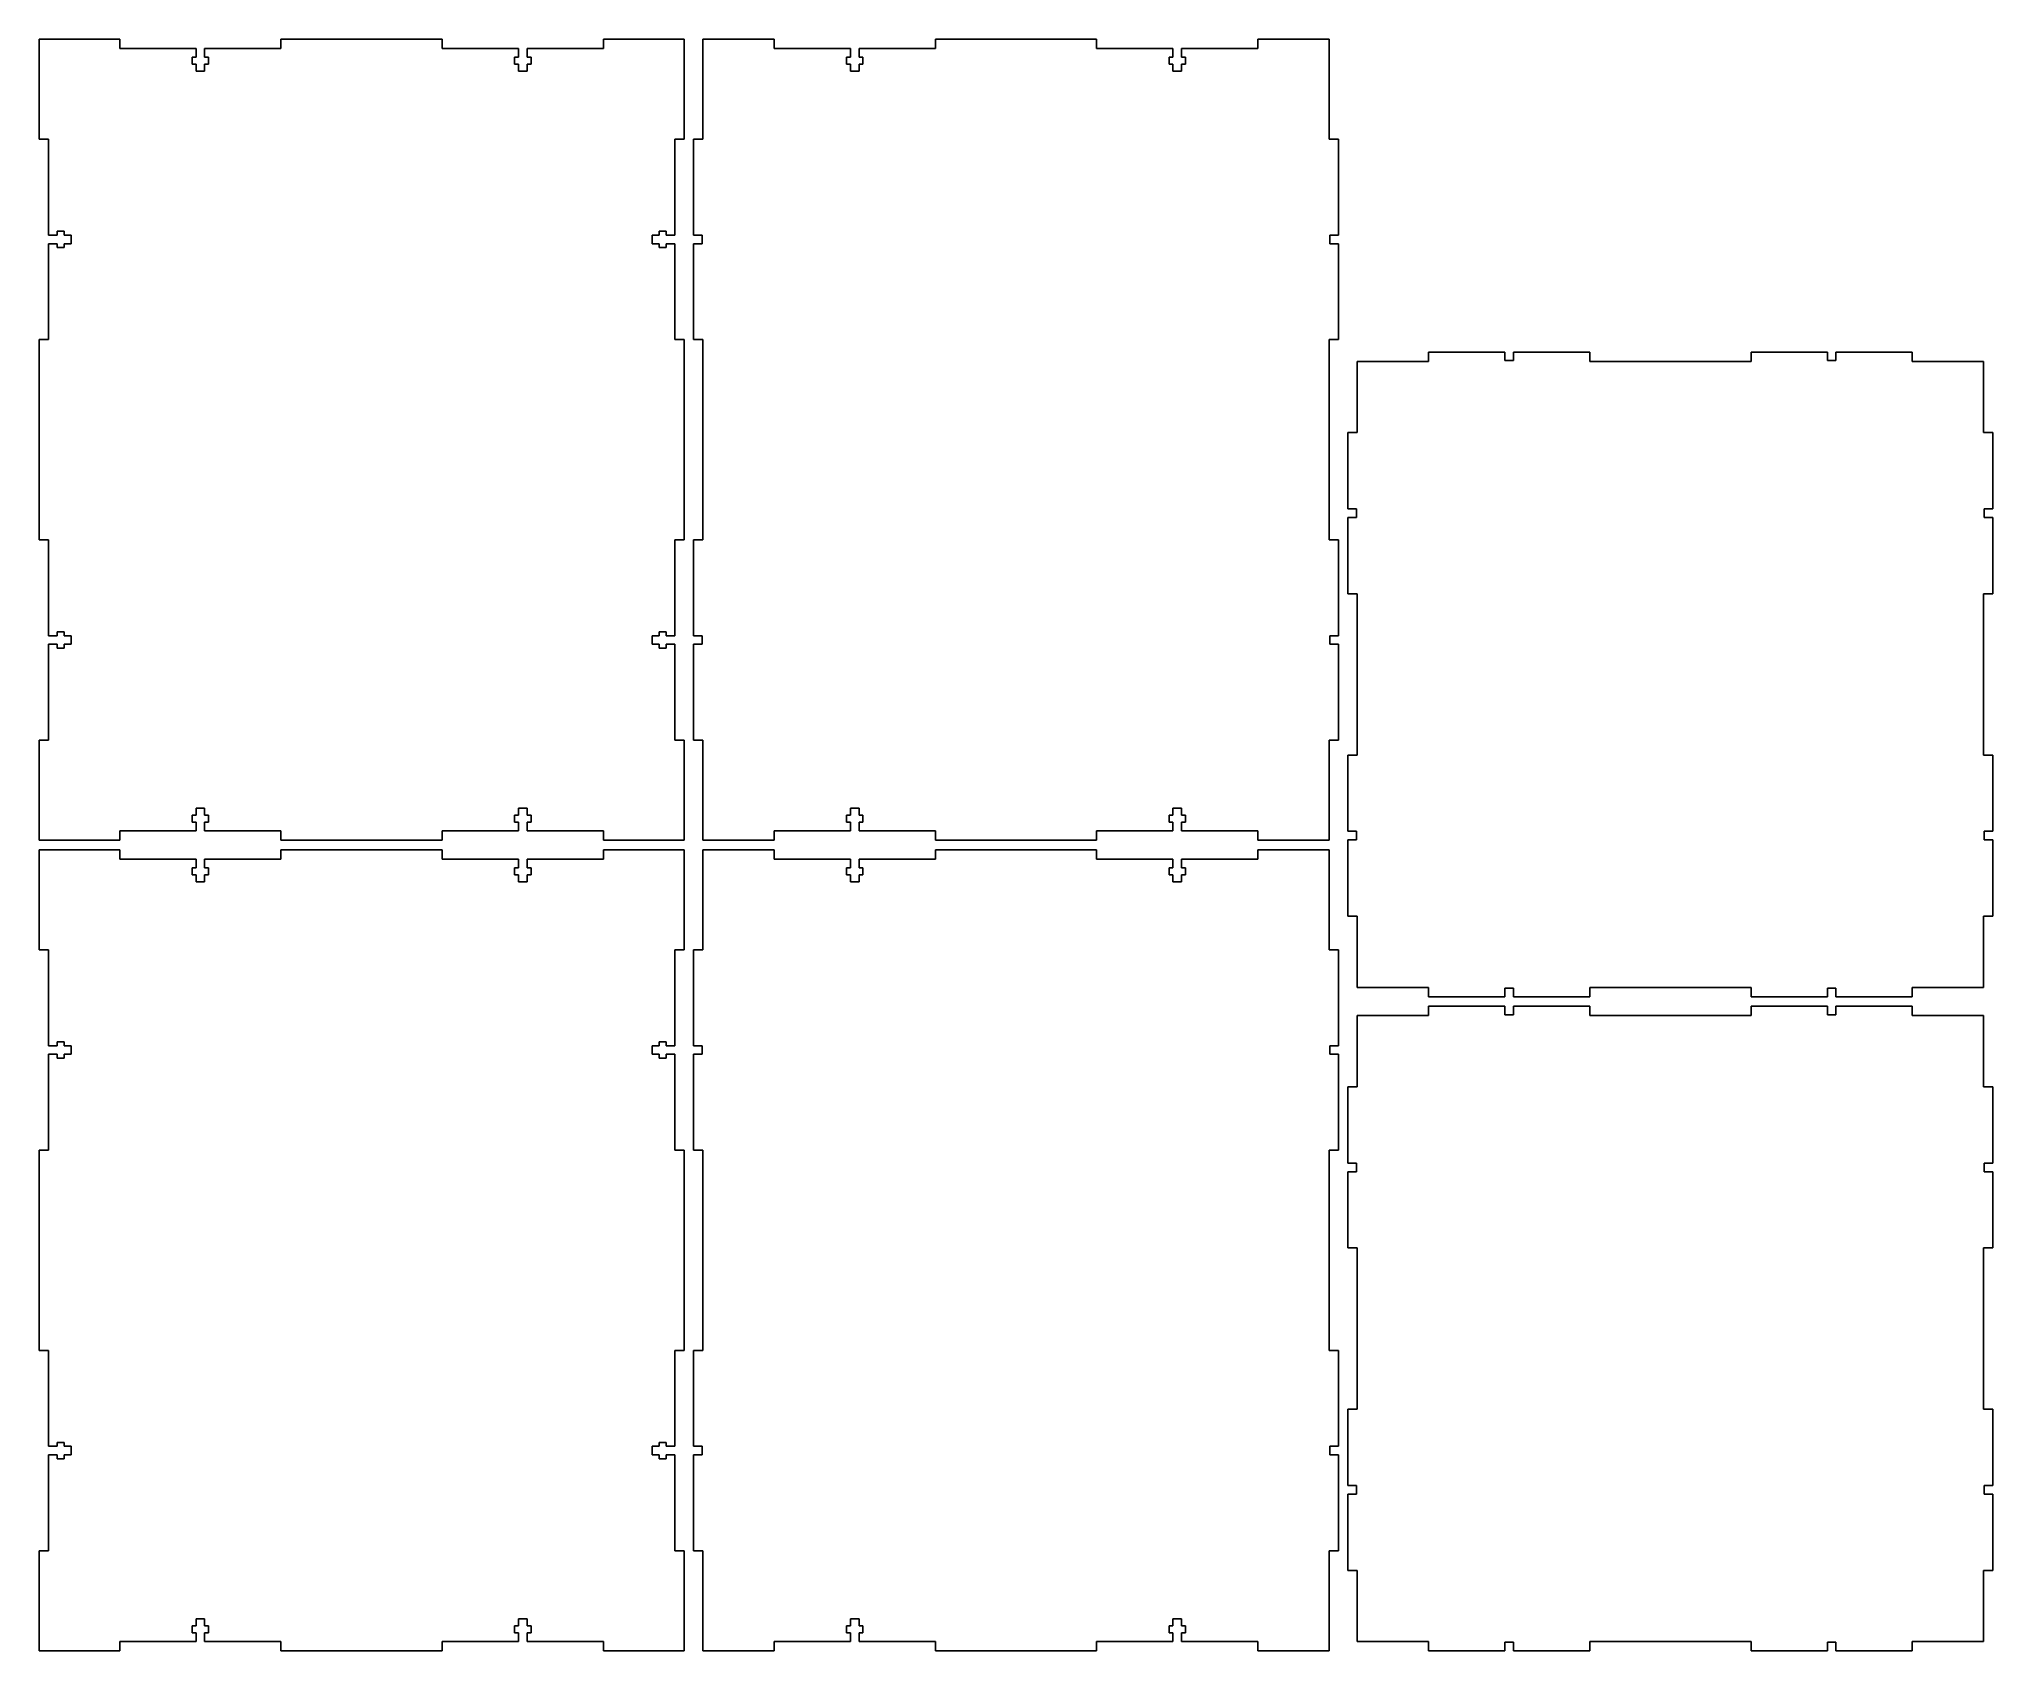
# Model space of a CAD drawing. Header units: inches. Extents: x 0 to 624, y 3 to 518.
import ezdxf

# ---------------------------------------------------------------- set-up
doc = ezdxf.new("R2010")
doc.units = ezdxf.units.IN

msp = doc.modelspace()

# ---------------------------------------------------------------- linework, layer by layer
at = {"layer": 'back_outsideCutPath'}
for p, q in [((0, 518), (0, 486)), ((25.75, 518), (0, 518)), ((25.75, 515), (25.75, 518)), ((128.75, 518), (77.25, 518)), ((77.25, 518), (77.25, 515)), ((128.75, 515), (128.75, 518)), ((206, 518), (180.25, 518)), ((180.25, 518), (180.25, 515)), ((206, 486), (206, 518)), ((50.125, 515), (25.75, 515)), ((48.875, 510), (48.875, 512.25)), ((48.875, 512.25), (50.125, 512.25)), ((50.125, 512.25), (50.125, 515)), ((77.25, 515), (52.875, 515)), ((52.875, 515), (52.875, 512.25)), ((52.875, 512.25), (54.125, 512.25)), ((54.125, 512.25), (54.125, 510)), ((153.125, 515), (128.75, 515)), ((151.875, 510), (151.875, 512.25)), ((151.875, 512.25), (153.125, 512.25)), ((153.125, 512.25), (153.125, 515)), ((180.25, 515), (155.875, 515)), ((155.875, 515), (155.875, 512.25)), ((155.875, 512.25), (157.125, 512.25)), ((157.125, 512.25), (157.125, 510)), ((50.125, 510), (48.875, 510)), ((50.125, 507.75), (50.125, 510)), ((52.875, 507.75), (50.125, 507.75)), ((54.125, 510), (52.875, 510)), ((52.875, 510), (52.875, 507.75)), ((153.125, 510), (151.875, 510)), ((153.125, 507.75), (153.125, 510)), ((155.875, 507.75), (153.125, 507.75)), ((157.125, 510), (155.875, 510)), ((155.875, 510), (155.875, 507.75)), ((0, 486), (3, 486)), ((3, 486), (3, 455.375)), ((203, 455.375), (203, 486)), ((203, 486), (206, 486)), ((5.75, 455.375), (5.75, 456.625)), ((5.75, 456.625), (8, 456.625)), ((8, 456.625), (8, 455.375)), ((198, 455.375), (198, 456.625)), ((198, 456.625), (200.25, 456.625)), ((200.25, 456.625), (200.25, 455.375)), ((3, 455.375), (5.75, 455.375)), ((5.75, 452.625), (3, 452.625)), ((3, 452.625), (3, 422)), ((5.75, 451.375), (5.75, 452.625)), ((8, 451.375), (5.75, 451.375)), ((8, 455.375), (10.25, 455.375)), ((10.25, 452.625), (8, 452.625)), ((8, 452.625), (8, 451.375)), ((10.25, 455.375), (10.25, 452.625)), ((195.75, 452.625), (195.75, 455.375)), ((195.75, 455.375), (198, 455.375)), ((198, 452.625), (195.75, 452.625)), ((198, 451.375), (198, 452.625)), ((200.25, 451.375), (198, 451.375)), ((200.25, 455.375), (203, 455.375)), ((203, 452.625), (200.25, 452.625)), ((200.25, 452.625), (200.25, 451.375)), ((203, 422), (203, 452.625)), ((3, 422), (0, 422)), ((0, 422), (0, 358)), ((206, 422), (203, 422)), ((206, 358), (206, 422)), ((0, 358), (3, 358)), ((3, 358), (3, 327.375)), ((203, 327.375), (203, 358)), ((203, 358), (206, 358)), ((3, 327.375), (5.75, 327.375)), ((5.75, 324.625), (3, 324.625)), ((3, 324.625), (3, 294)), ((5.75, 327.375), (5.75, 328.625)), ((5.75, 328.625), (8, 328.625)), ((5.75, 323.375), (5.75, 324.625)), ((8, 328.625), (8, 327.375)), ((8, 327.375), (10.25, 327.375)), ((10.25, 324.625), (8, 324.625)), ((8, 324.625), (8, 323.375)), ((10.25, 327.375), (10.25, 324.625)), ((195.75, 324.625), (195.75, 327.375)), ((195.75, 327.375), (198, 327.375)), ((198, 324.625), (195.75, 324.625)), ((198, 327.375), (198, 328.625)), ((198, 328.625), (200.25, 328.625)), ((198, 323.375), (198, 324.625)), ((200.25, 328.625), (200.25, 327.375)), ((200.25, 327.375), (203, 327.375)), ((203, 324.625), (200.25, 324.625)), ((200.25, 324.625), (200.25, 323.375)), ((203, 294), (203, 324.625)), ((8, 323.375), (5.75, 323.375)), ((200.25, 323.375), (198, 323.375)), ((3, 294), (0, 294)), ((0, 294), (0, 262)), ((206, 294), (203, 294)), ((206, 262), (206, 294)), ((48.875, 267.75), (48.875, 270)), ((48.875, 270), (50.125, 270)), ((50.125, 270), (50.125, 272.25)), ((50.125, 272.25), (52.875, 272.25)), ((52.875, 272.25), (52.875, 270)), ((52.875, 270), (54.125, 270)), ((54.125, 270), (54.125, 267.75)), ((151.875, 267.75), (151.875, 270)), ((151.875, 270), (153.125, 270)), ((153.125, 270), (153.125, 272.25)), ((153.125, 272.25), (155.875, 272.25)), ((155.875, 272.25), (155.875, 270)), ((155.875, 270), (157.125, 270)), ((157.125, 270), (157.125, 267.75)), ((25.75, 262), (25.75, 265)), ((25.75, 265), (50.125, 265)), ((50.125, 267.75), (48.875, 267.75)), ((50.125, 265), (50.125, 267.75)), ((54.125, 267.75), (52.875, 267.75)), ((52.875, 267.75), (52.875, 265)), ((52.875, 265), (77.25, 265)), ((77.25, 265), (77.25, 262)), ((128.75, 262), (128.75, 265)), ((128.75, 265), (153.125, 265)), ((153.125, 267.75), (151.875, 267.75)), ((153.125, 265), (153.125, 267.75)), ((157.125, 267.75), (155.875, 267.75)), ((155.875, 267.75), (155.875, 265)), ((155.875, 265), (180.25, 265)), ((180.25, 265), (180.25, 262)), ((0, 262), (25.75, 262)), ((77.25, 262), (128.75, 262)), ((180.25, 262), (206, 262))]:
    msp.add_line(p, q, dxfattribs=at)
at = {"layer": 'bottom_outsideCutPath'}
for p, q in [((421, 415), (421, 392.25)), ((443.75, 415), (421, 415)), ((468.125, 418), (443.75, 418)), ((443.75, 418), (443.75, 415)), ((468.125, 415.25), (468.125, 418)), ((469.5, 415.25), (468.125, 415.25)), ((470.875, 415.25), (469.5, 415.25)), ((469.5, 415.25), (469.5, 415.25)), ((495.25, 418), (470.875, 418)), ((470.875, 418), (470.875, 415.25)), ((495.25, 415), (495.25, 418)), ((546.75, 415), (495.25, 415)), ((571.125, 418), (546.75, 418)), ((546.75, 418), (546.75, 415)), ((571.125, 415.25), (571.125, 418)), ((572.5, 415.25), (571.125, 415.25)), ((573.875, 415.25), (572.5, 415.25)), ((572.5, 415.25), (572.5, 415.25)), ((598.25, 418), (573.875, 418)), ((573.875, 418), (573.875, 415.25)), ((598.25, 415), (598.25, 418)), ((621, 415), (598.25, 415)), ((621, 392.25), (621, 415)), ((421, 392.25), (418, 392.25)), ((418, 392.25), (418, 367.875)), ((624, 392.25), (621, 392.25)), ((624, 367.875), (624, 392.25)), ((418, 367.875), (420.75, 367.875)), ((420.75, 365.125), (418, 365.125)), ((418, 365.125), (418, 340.75)), ((420.75, 367.875), (420.75, 366.5)), ((420.75, 366.5), (420.75, 366.5)), ((420.75, 366.5), (420.75, 365.125)), ((621.25, 366.5), (621.25, 367.875)), ((621.25, 367.875), (624, 367.875)), ((621.25, 365.125), (621.25, 366.5)), ((621.25, 366.5), (621.25, 366.5)), ((624, 365.125), (621.25, 365.125)), ((624, 340.75), (624, 365.125)), ((418, 340.75), (421, 340.75)), ((421, 340.75), (421, 289.25)), ((621, 289.25), (621, 340.75)), ((621, 340.75), (624, 340.75)), ((421, 289.25), (418, 289.25)), ((418, 289.25), (418, 264.875)), ((624, 289.25), (621, 289.25)), ((624, 264.875), (624, 289.25)), ((418, 264.875), (420.75, 264.875)), ((420.75, 262.125), (418, 262.125)), ((418, 262.125), (418, 237.75)), ((420.75, 264.875), (420.75, 263.5)), ((420.75, 263.5), (420.75, 263.5)), ((420.75, 263.5), (420.75, 262.125)), ((621.25, 263.5), (621.25, 264.875)), ((621.25, 264.875), (624, 264.875)), ((621.25, 262.125), (621.25, 263.5)), ((621.25, 263.5), (621.25, 263.5)), ((624, 262.125), (621.25, 262.125)), ((624, 237.75), (624, 262.125)), ((418, 237.75), (421, 237.75)), ((421, 237.75), (421, 215)), ((621, 215), (621, 237.75)), ((621, 237.75), (624, 237.75)), ((421, 215), (443.75, 215)), ((443.75, 215), (443.75, 212)), ((468.125, 212), (468.125, 214.75)), ((468.125, 214.75), (469.5, 214.75)), ((469.5, 214.75), (469.5, 214.75)), ((469.5, 214.75), (470.875, 214.75)), ((470.875, 214.75), (470.875, 212)), ((495.25, 212), (495.25, 215)), ((495.25, 215), (546.75, 215)), ((546.75, 215), (546.75, 212)), ((571.125, 212), (571.125, 214.75)), ((571.125, 214.75), (572.5, 214.75)), ((572.5, 214.75), (572.5, 214.75)), ((572.5, 214.75), (573.875, 214.75)), ((573.875, 214.75), (573.875, 212)), ((598.25, 212), (598.25, 215)), ((598.25, 215), (621, 215)), ((443.75, 212), (468.125, 212)), ((470.875, 212), (495.25, 212)), ((546.75, 212), (571.125, 212)), ((573.875, 212), (598.25, 212))]:
    msp.add_line(p, q, dxfattribs=at)
at = {"layer": 'front_outsideCutPath'}
for p, q in [((0, 259), (0, 227)), ((25.75, 259), (0, 259)), ((25.75, 256), (25.75, 259)), ((50.125, 256), (25.75, 256)), ((50.125, 253.25), (50.125, 256)), ((77.25, 256), (52.875, 256)), ((52.875, 256), (52.875, 253.25)), ((128.75, 259), (77.25, 259)), ((77.25, 259), (77.25, 256)), ((128.75, 256), (128.75, 259)), ((153.125, 256), (128.75, 256)), ((153.125, 253.25), (153.125, 256)), ((180.25, 256), (155.875, 256)), ((155.875, 256), (155.875, 253.25)), ((206, 259), (180.25, 259)), ((180.25, 259), (180.25, 256)), ((206, 227), (206, 259)), ((48.875, 251), (48.875, 253.25)), ((48.875, 253.25), (50.125, 253.25)), ((50.125, 251), (48.875, 251)), ((50.125, 248.75), (50.125, 251)), ((52.875, 253.25), (54.125, 253.25)), ((54.125, 251), (52.875, 251)), ((52.875, 251), (52.875, 248.75)), ((54.125, 253.25), (54.125, 251)), ((151.875, 251), (151.875, 253.25)), ((151.875, 253.25), (153.125, 253.25)), ((153.125, 251), (151.875, 251)), ((153.125, 248.75), (153.125, 251)), ((155.875, 253.25), (157.125, 253.25)), ((157.125, 251), (155.875, 251)), ((155.875, 251), (155.875, 248.75)), ((157.125, 253.25), (157.125, 251)), ((52.875, 248.75), (50.125, 248.75)), ((155.875, 248.75), (153.125, 248.75)), ((0, 227), (3, 227)), ((3, 227), (3, 196.375)), ((203, 196.375), (203, 227)), ((203, 227), (206, 227)), ((3, 196.375), (5.75, 196.375)), ((5.75, 193.625), (3, 193.625)), ((3, 193.625), (3, 163)), ((5.75, 196.375), (5.75, 197.625)), ((5.75, 197.625), (8, 197.625)), ((5.75, 192.375), (5.75, 193.625)), ((8, 197.625), (8, 196.375)), ((8, 196.375), (10.25, 196.375)), ((10.25, 193.625), (8, 193.625)), ((8, 193.625), (8, 192.375)), ((10.25, 196.375), (10.25, 193.625)), ((195.75, 193.625), (195.75, 196.375)), ((195.75, 196.375), (198, 196.375)), ((198, 193.625), (195.75, 193.625)), ((198, 196.375), (198, 197.625)), ((198, 197.625), (200.25, 197.625)), ((198, 192.375), (198, 193.625)), ((200.25, 197.625), (200.25, 196.375)), ((200.25, 196.375), (203, 196.375)), ((203, 193.625), (200.25, 193.625)), ((200.25, 193.625), (200.25, 192.375)), ((203, 163), (203, 193.625)), ((8, 192.375), (5.75, 192.375)), ((200.25, 192.375), (198, 192.375)), ((3, 163), (0, 163)), ((0, 163), (0, 99)), ((206, 163), (203, 163)), ((206, 99), (206, 163)), ((0, 99), (3, 99)), ((3, 99), (3, 68.375)), ((203, 68.375), (203, 99)), ((203, 99), (206, 99)), ((5.75, 68.375), (5.75, 69.625)), ((5.75, 69.625), (8, 69.625)), ((8, 69.625), (8, 68.375)), ((198, 68.375), (198, 69.625)), ((198, 69.625), (200.25, 69.625)), ((200.25, 69.625), (200.25, 68.375)), ((3, 68.375), (5.75, 68.375)), ((5.75, 65.625), (3, 65.625)), ((3, 65.625), (3, 35)), ((5.75, 64.375), (5.75, 65.625)), ((8, 64.375), (5.75, 64.375)), ((8, 68.375), (10.25, 68.375)), ((10.25, 65.625), (8, 65.625)), ((8, 65.625), (8, 64.375)), ((10.25, 68.375), (10.25, 65.625)), ((195.75, 65.625), (195.75, 68.375)), ((195.75, 68.375), (198, 68.375)), ((198, 65.625), (195.75, 65.625)), ((198, 64.375), (198, 65.625)), ((200.25, 64.375), (198, 64.375)), ((200.25, 68.375), (203, 68.375)), ((203, 65.625), (200.25, 65.625)), ((200.25, 65.625), (200.25, 64.375)), ((203, 35), (203, 65.625)), ((3, 35), (0, 35)), ((0, 35), (0, 3)), ((206, 35), (203, 35)), ((206, 3), (206, 35)), ((50.125, 11), (50.125, 13.25)), ((50.125, 13.25), (52.875, 13.25)), ((52.875, 13.25), (52.875, 11)), ((153.125, 11), (153.125, 13.25)), ((153.125, 13.25), (155.875, 13.25)), ((155.875, 13.25), (155.875, 11)), ((48.875, 8.75), (48.875, 11)), ((48.875, 11), (50.125, 11)), ((50.125, 8.75), (48.875, 8.75)), ((50.125, 6), (50.125, 8.75)), ((52.875, 11), (54.125, 11)), ((54.125, 8.75), (52.875, 8.75)), ((52.875, 8.75), (52.875, 6)), ((54.125, 11), (54.125, 8.75)), ((151.875, 8.75), (151.875, 11)), ((151.875, 11), (153.125, 11)), ((153.125, 8.75), (151.875, 8.75)), ((153.125, 6), (153.125, 8.75)), ((155.875, 11), (157.125, 11)), ((157.125, 8.75), (155.875, 8.75)), ((155.875, 8.75), (155.875, 6)), ((157.125, 11), (157.125, 8.75)), ((0, 3), (25.75, 3)), ((25.75, 3), (25.75, 6)), ((25.75, 6), (50.125, 6)), ((52.875, 6), (77.25, 6)), ((77.25, 6), (77.25, 3)), ((77.25, 3), (128.75, 3)), ((128.75, 3), (128.75, 6)), ((128.75, 6), (153.125, 6)), ((155.875, 6), (180.25, 6)), ((180.25, 6), (180.25, 3)), ((180.25, 3), (206, 3))]:
    msp.add_line(p, q, dxfattribs=at)
at = {"layer": 'left_outsideCutPath'}
for p, q in [((212, 259), (212, 227)), ((234.75, 259), (212, 259)), ((234.75, 256), (234.75, 259)), ((259.125, 256), (234.75, 256)), ((259.125, 253.25), (259.125, 256)), ((286.25, 256), (261.875, 256)), ((261.875, 256), (261.875, 253.25)), ((337.75, 259), (286.25, 259)), ((286.25, 259), (286.25, 256)), ((337.75, 256), (337.75, 259)), ((362.125, 256), (337.75, 256)), ((362.125, 253.25), (362.125, 256)), ((389.25, 256), (364.875, 256)), ((364.875, 256), (364.875, 253.25)), ((412, 259), (389.25, 259)), ((389.25, 259), (389.25, 256)), ((412, 227), (412, 259)), ((257.875, 251), (257.875, 253.25)), ((257.875, 253.25), (259.125, 253.25)), ((259.125, 251), (257.875, 251)), ((259.125, 248.75), (259.125, 251)), ((261.875, 253.25), (263.125, 253.25)), ((263.125, 251), (261.875, 251)), ((261.875, 251), (261.875, 248.75)), ((263.125, 253.25), (263.125, 251)), ((360.875, 251), (360.875, 253.25)), ((360.875, 253.25), (362.125, 253.25)), ((362.125, 251), (360.875, 251)), ((362.125, 248.75), (362.125, 251)), ((364.875, 253.25), (366.125, 253.25)), ((366.125, 251), (364.875, 251)), ((364.875, 251), (364.875, 248.75)), ((366.125, 253.25), (366.125, 251)), ((261.875, 248.75), (259.125, 248.75)), ((364.875, 248.75), (362.125, 248.75)), ((212, 227), (209, 227)), ((209, 227), (209, 196.375)), ((415, 227), (412, 227)), ((415, 196.375), (415, 227)), ((209, 196.375), (211.75, 196.375)), ((211.75, 193.625), (209, 193.625)), ((209, 193.625), (209, 163)), ((211.75, 196.375), (211.75, 195)), ((211.75, 195), (211.75, 195)), ((211.75, 195), (211.75, 193.625)), ((412.25, 195), (412.25, 196.375)), ((412.25, 196.375), (415, 196.375)), ((412.25, 193.625), (412.25, 195)), ((412.25, 195), (412.25, 195)), ((415, 193.625), (412.25, 193.625)), ((415, 163), (415, 193.625)), ((209, 163), (212, 163)), ((212, 163), (212, 99)), ((412, 99), (412, 163)), ((412, 163), (415, 163)), ((212, 99), (209, 99)), ((209, 99), (209, 68.375)), ((415, 99), (412, 99)), ((415, 68.375), (415, 99)), ((209, 68.375), (211.75, 68.375)), ((211.75, 65.625), (209, 65.625)), ((209, 65.625), (209, 35)), ((211.75, 68.375), (211.75, 67)), ((211.75, 67), (211.75, 67)), ((211.75, 67), (211.75, 65.625)), ((412.25, 67), (412.25, 68.375)), ((412.25, 68.375), (415, 68.375)), ((412.25, 65.625), (412.25, 67)), ((412.25, 67), (412.25, 67)), ((415, 65.625), (412.25, 65.625)), ((415, 35), (415, 65.625)), ((209, 35), (212, 35)), ((212, 35), (212, 3)), ((412, 3), (412, 35)), ((412, 35), (415, 35)), ((259.125, 11), (259.125, 13.25)), ((259.125, 13.25), (261.875, 13.25)), ((261.875, 13.25), (261.875, 11)), ((362.125, 11), (362.125, 13.25)), ((362.125, 13.25), (364.875, 13.25)), ((364.875, 13.25), (364.875, 11)), ((257.875, 8.75), (257.875, 11)), ((257.875, 11), (259.125, 11)), ((259.125, 8.75), (257.875, 8.75)), ((259.125, 6), (259.125, 8.75)), ((261.875, 11), (263.125, 11)), ((263.125, 8.75), (261.875, 8.75)), ((261.875, 8.75), (261.875, 6)), ((263.125, 11), (263.125, 8.75)), ((360.875, 8.75), (360.875, 11)), ((360.875, 11), (362.125, 11)), ((362.125, 8.75), (360.875, 8.75)), ((362.125, 6), (362.125, 8.75)), ((364.875, 11), (366.125, 11)), ((366.125, 8.75), (364.875, 8.75)), ((364.875, 8.75), (364.875, 6)), ((366.125, 11), (366.125, 8.75)), ((212, 3), (234.75, 3)), ((234.75, 3), (234.75, 6)), ((234.75, 6), (259.125, 6)), ((261.875, 6), (286.25, 6)), ((286.25, 6), (286.25, 3)), ((286.25, 3), (337.75, 3)), ((337.75, 3), (337.75, 6)), ((337.75, 6), (362.125, 6)), ((364.875, 6), (389.25, 6)), ((389.25, 6), (389.25, 3)), ((389.25, 3), (412, 3))]:
    msp.add_line(p, q, dxfattribs=at)
at = {"layer": 'right_outsideCutPath'}
for p, q in [((212, 518), (212, 486)), ((234.75, 518), (212, 518)), ((234.75, 515), (234.75, 518)), ((337.75, 518), (286.25, 518)), ((286.25, 518), (286.25, 515)), ((337.75, 515), (337.75, 518)), ((412, 518), (389.25, 518)), ((389.25, 518), (389.25, 515)), ((412, 486), (412, 518)), ((259.125, 515), (234.75, 515)), ((257.875, 510), (257.875, 512.25)), ((257.875, 512.25), (259.125, 512.25)), ((259.125, 512.25), (259.125, 515)), ((286.25, 515), (261.875, 515)), ((261.875, 515), (261.875, 512.25)), ((261.875, 512.25), (263.125, 512.25)), ((263.125, 512.25), (263.125, 510)), ((362.125, 515), (337.75, 515)), ((360.875, 510), (360.875, 512.25)), ((360.875, 512.25), (362.125, 512.25)), ((362.125, 512.25), (362.125, 515)), ((389.25, 515), (364.875, 515)), ((364.875, 515), (364.875, 512.25)), ((364.875, 512.25), (366.125, 512.25)), ((366.125, 512.25), (366.125, 510)), ((259.125, 510), (257.875, 510)), ((259.125, 507.75), (259.125, 510)), ((261.875, 507.75), (259.125, 507.75)), ((263.125, 510), (261.875, 510)), ((261.875, 510), (261.875, 507.75)), ((362.125, 510), (360.875, 510)), ((362.125, 507.75), (362.125, 510)), ((364.875, 507.75), (362.125, 507.75)), ((366.125, 510), (364.875, 510)), ((364.875, 510), (364.875, 507.75)), ((212, 486), (209, 486)), ((209, 486), (209, 455.375)), ((415, 486), (412, 486)), ((415, 455.375), (415, 486)), ((209, 455.375), (211.75, 455.375)), ((211.75, 452.625), (209, 452.625)), ((209, 452.625), (209, 422)), ((211.75, 455.375), (211.75, 454)), ((211.75, 454), (211.75, 454)), ((211.75, 454), (211.75, 452.625)), ((412.25, 454), (412.25, 455.375)), ((412.25, 455.375), (415, 455.375)), ((412.25, 452.625), (412.25, 454)), ((412.25, 454), (412.25, 454)), ((415, 452.625), (412.25, 452.625)), ((415, 422), (415, 452.625)), ((209, 422), (212, 422)), ((212, 422), (212, 358)), ((412, 358), (412, 422)), ((412, 422), (415, 422)), ((212, 358), (209, 358)), ((209, 358), (209, 327.375)), ((415, 358), (412, 358)), ((415, 327.375), (415, 358)), ((209, 327.375), (211.75, 327.375)), ((211.75, 324.625), (209, 324.625)), ((209, 324.625), (209, 294)), ((211.75, 327.375), (211.75, 326)), ((211.75, 326), (211.75, 326)), ((211.75, 326), (211.75, 324.625)), ((412.25, 326), (412.25, 327.375)), ((412.25, 327.375), (415, 327.375)), ((412.25, 324.625), (412.25, 326)), ((412.25, 326), (412.25, 326)), ((415, 324.625), (412.25, 324.625)), ((415, 294), (415, 324.625)), ((209, 294), (212, 294)), ((212, 294), (212, 262)), ((412, 262), (412, 294)), ((412, 294), (415, 294)), ((257.875, 267.75), (257.875, 270)), ((257.875, 270), (259.125, 270)), ((259.125, 270), (259.125, 272.25)), ((259.125, 272.25), (261.875, 272.25)), ((261.875, 272.25), (261.875, 270)), ((261.875, 270), (263.125, 270)), ((263.125, 270), (263.125, 267.75)), ((360.875, 267.75), (360.875, 270)), ((360.875, 270), (362.125, 270)), ((362.125, 270), (362.125, 272.25)), ((362.125, 272.25), (364.875, 272.25)), ((364.875, 272.25), (364.875, 270)), ((364.875, 270), (366.125, 270)), ((366.125, 270), (366.125, 267.75)), ((234.75, 262), (234.75, 265)), ((234.75, 265), (259.125, 265)), ((259.125, 267.75), (257.875, 267.75)), ((259.125, 265), (259.125, 267.75)), ((263.125, 267.75), (261.875, 267.75)), ((261.875, 267.75), (261.875, 265)), ((261.875, 265), (286.25, 265)), ((286.25, 265), (286.25, 262)), ((337.75, 262), (337.75, 265)), ((337.75, 265), (362.125, 265)), ((362.125, 267.75), (360.875, 267.75)), ((362.125, 265), (362.125, 267.75)), ((366.125, 267.75), (364.875, 267.75)), ((364.875, 267.75), (364.875, 265)), ((364.875, 265), (389.25, 265)), ((389.25, 265), (389.25, 262)), ((212, 262), (234.75, 262)), ((286.25, 262), (337.75, 262)), ((389.25, 262), (412, 262))]:
    msp.add_line(p, q, dxfattribs=at)
at = {"layer": 'top_outsideCutPath'}
for p, q in [((421, 206), (421, 183.25)), ((443.75, 206), (421, 206)), ((468.125, 209), (443.75, 209)), ((443.75, 209), (443.75, 206)), ((468.125, 206.25), (468.125, 209)), ((469.5, 206.25), (468.125, 206.25)), ((470.875, 206.25), (469.5, 206.25)), ((469.5, 206.25), (469.5, 206.25)), ((495.25, 209), (470.875, 209)), ((470.875, 209), (470.875, 206.25)), ((495.25, 206), (495.25, 209)), ((546.75, 206), (495.25, 206)), ((571.125, 209), (546.75, 209)), ((546.75, 209), (546.75, 206)), ((571.125, 206.25), (571.125, 209)), ((572.5, 206.25), (571.125, 206.25)), ((573.875, 206.25), (572.5, 206.25)), ((572.5, 206.25), (572.5, 206.25)), ((598.25, 209), (573.875, 209)), ((573.875, 209), (573.875, 206.25)), ((598.25, 206), (598.25, 209)), ((621, 206), (598.25, 206)), ((621, 183.25), (621, 206)), ((421, 183.25), (418, 183.25)), ((418, 183.25), (418, 158.875)), ((624, 183.25), (621, 183.25)), ((624, 158.875), (624, 183.25)), ((418, 158.875), (420.75, 158.875)), ((420.75, 156.125), (418, 156.125)), ((418, 156.125), (418, 131.75)), ((420.75, 158.875), (420.75, 157.5)), ((420.75, 157.5), (420.75, 157.5)), ((420.75, 157.5), (420.75, 156.125)), ((621.25, 157.5), (621.25, 158.875)), ((621.25, 158.875), (624, 158.875)), ((621.25, 156.125), (621.25, 157.5)), ((621.25, 157.5), (621.25, 157.5)), ((624, 156.125), (621.25, 156.125)), ((624, 131.75), (624, 156.125)), ((418, 131.75), (421, 131.75)), ((421, 131.75), (421, 80.25)), ((621, 80.25), (621, 131.75)), ((621, 131.75), (624, 131.75)), ((421, 80.25), (418, 80.25)), ((418, 80.25), (418, 55.875)), ((624, 80.25), (621, 80.25)), ((624, 55.875), (624, 80.25)), ((418, 55.875), (420.75, 55.875)), ((420.75, 53.125), (418, 53.125)), ((418, 53.125), (418, 28.75)), ((420.75, 55.875), (420.75, 54.5)), ((420.75, 54.5), (420.75, 54.5)), ((420.75, 54.5), (420.75, 53.125)), ((621.25, 54.5), (621.25, 55.875)), ((621.25, 55.875), (624, 55.875)), ((621.25, 53.125), (621.25, 54.5)), ((621.25, 54.5), (621.25, 54.5)), ((624, 53.125), (621.25, 53.125)), ((624, 28.75), (624, 53.125)), ((418, 28.75), (421, 28.75)), ((421, 28.75), (421, 6)), ((621, 6), (621, 28.75)), ((621, 28.75), (624, 28.75)), ((421, 6), (443.75, 6)), ((443.75, 6), (443.75, 3)), ((443.75, 3), (468.125, 3)), ((468.125, 3), (468.125, 5.75)), ((468.125, 5.75), (469.5, 5.75)), ((469.5, 5.75), (469.5, 5.75)), ((469.5, 5.75), (470.875, 5.75)), ((470.875, 5.75), (470.875, 3)), ((470.875, 3), (495.25, 3)), ((495.25, 3), (495.25, 6)), ((495.25, 6), (546.75, 6)), ((546.75, 6), (546.75, 3)), ((546.75, 3), (571.125, 3)), ((571.125, 3), (571.125, 5.75)), ((571.125, 5.75), (572.5, 5.75)), ((572.5, 5.75), (572.5, 5.75)), ((572.5, 5.75), (573.875, 5.75)), ((573.875, 5.75), (573.875, 3)), ((573.875, 3), (598.25, 3)), ((598.25, 3), (598.25, 6)), ((598.25, 6), (621, 6))]:
    msp.add_line(p, q, dxfattribs=at)

doc.saveas('drawing.dxf')
